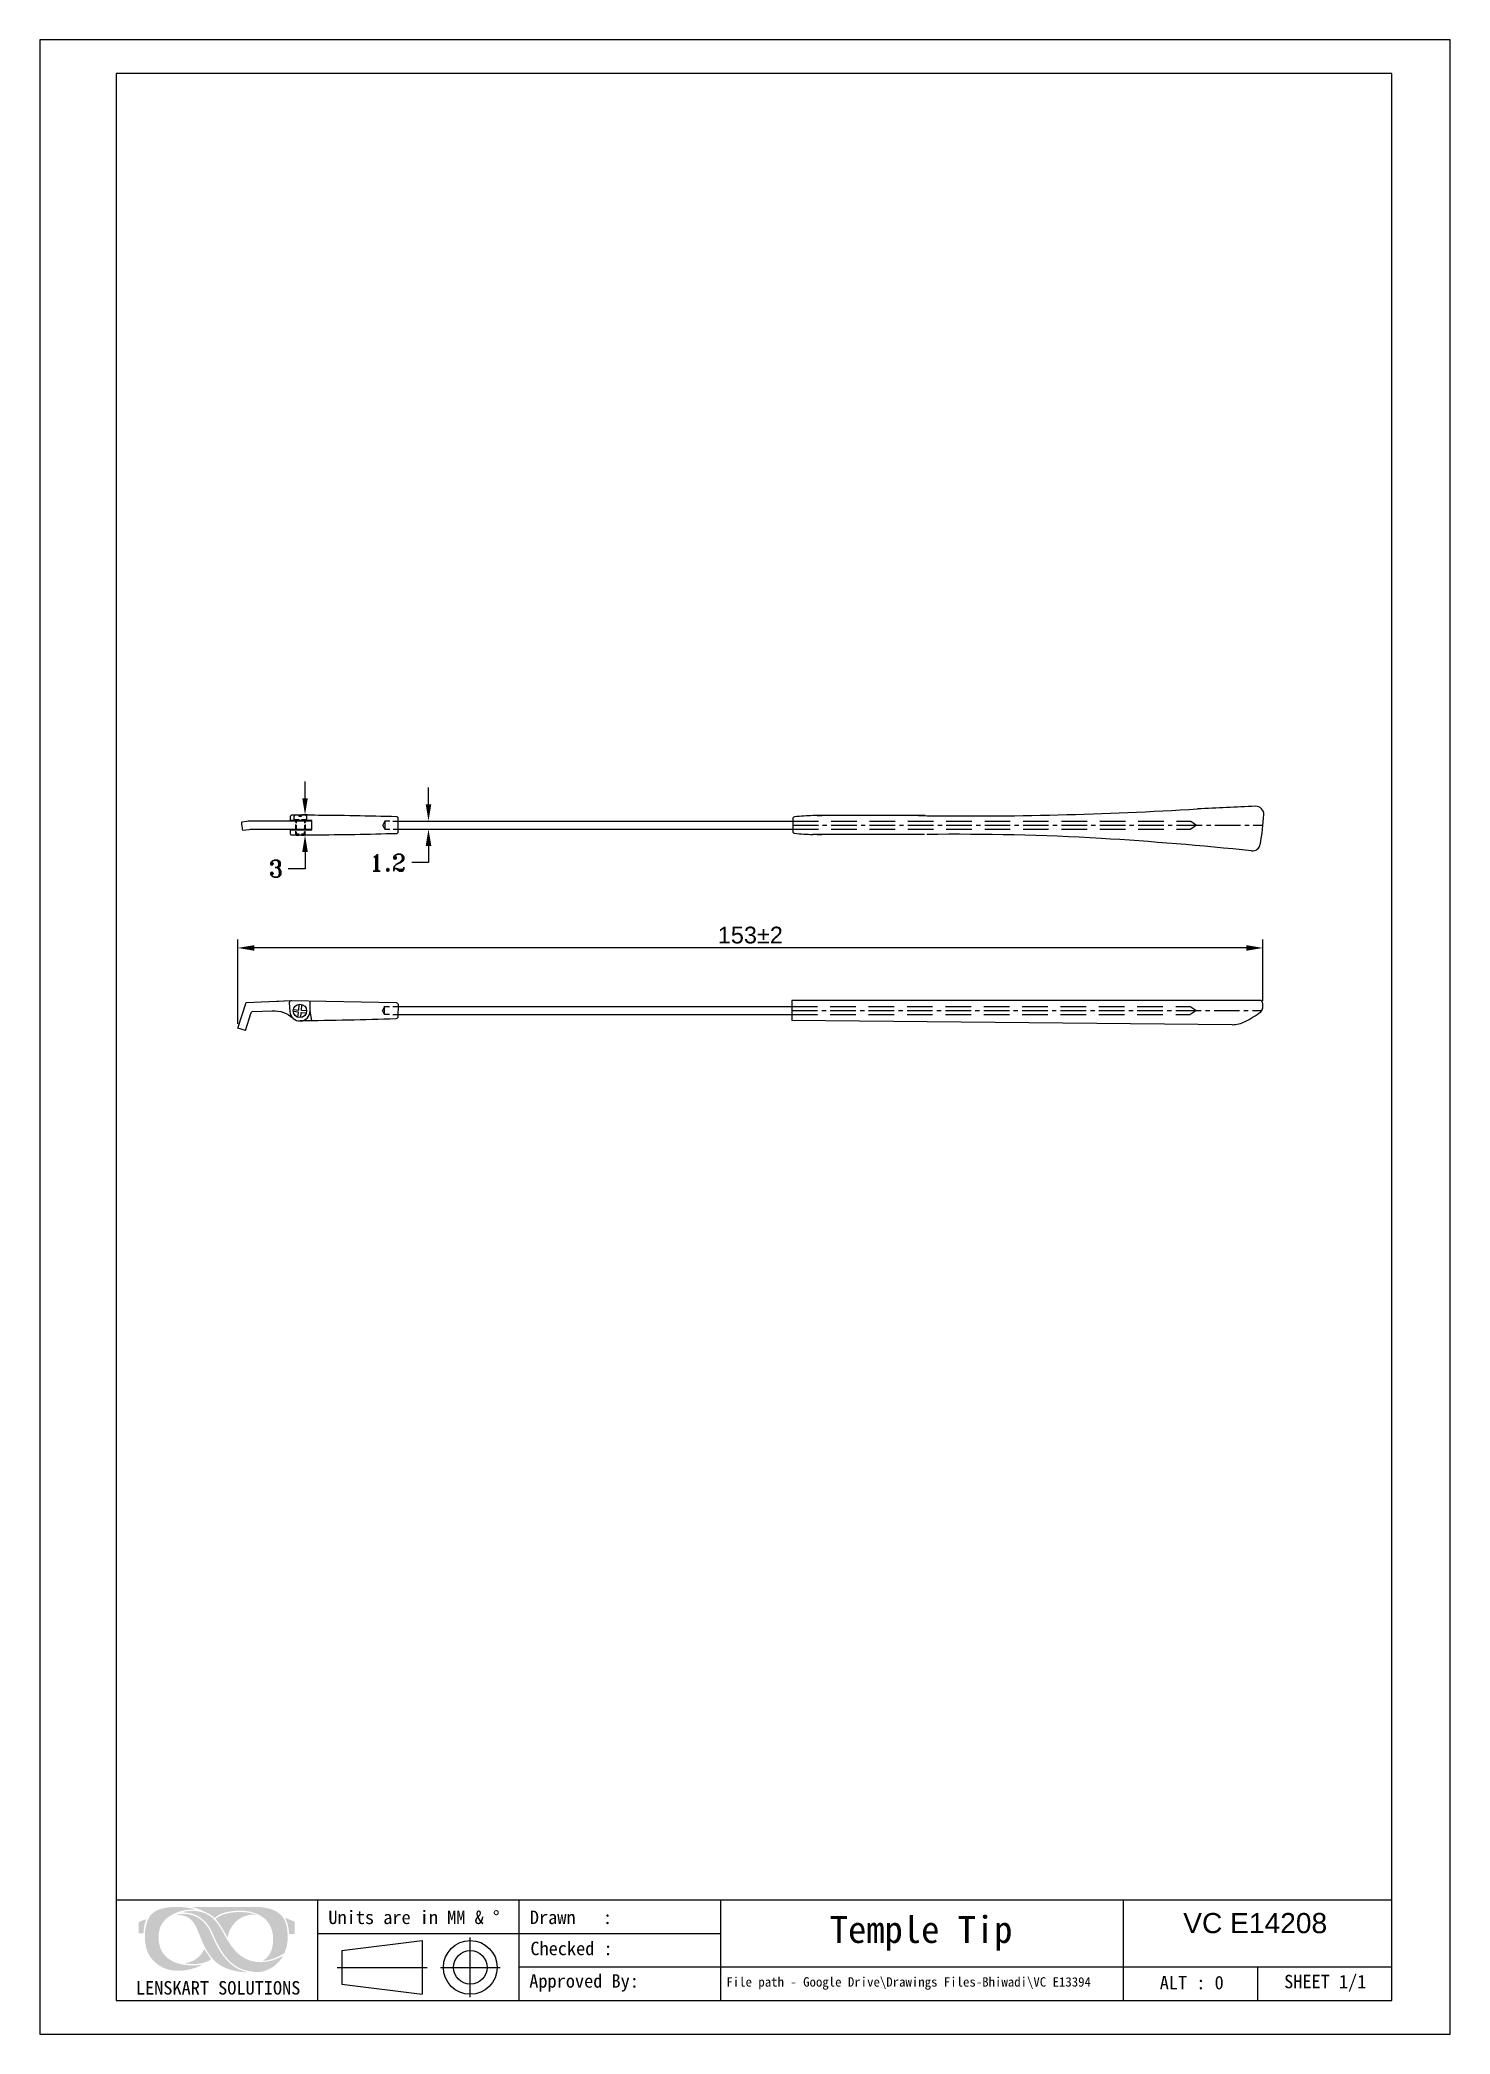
# Model space of a CAD drawing. Header units: inches. Extents: x 25 to 235, y -153 to 144.
import ezdxf

# ---------------------------------------------------------------- set-up
doc = ezdxf.new("R2010")
doc.units = ezdxf.units.IN
doc.header["$MEASUREMENT"] = 0
doc.linetypes.add('CENTER2', pattern=[28.575, 19.05, -3.175, 3.175, -3.175])
doc.linetypes.add('DASHED', pattern=[19.05, 12.7, -6.35])
for name, color, linetype in [('Center Line', 2, 'CENTER2'), ('Dimension', 3, 'Continuous'), ('图框-线条', 7, 'Continuous')]:
    doc.layers.add(name, color=color, linetype=linetype)
doc.layers.add('绘图层', color=7, linetype='Continuous', lineweight=15)
doc.styles.get("Standard").update_dxf_attribs({"font": 'arial.ttf'})
doc.styles.add('宋体', font='SimSun.ttf')
doc.styles.add('样式 1', font='romant.shx')
doc.dimstyles.new('ISO-25$0', dxfattribs={"dimtxt": 2.5, "dimasz": 2.5, "dimexe": 0.5, "dimexo": 1, "dimgap": 1, "dimtad": 0, "dimtih": 1, "dimtoh": 1, "dimdec": 1, "dimzin": 10, "dimdsep": 46, "dimlunit": 6, "dimtxsty": '样式 1', "dimcen": 0, "dimclrd": 256, "dimclre": 256, "dimclrt": 7, "dimazin": 0, "dimtfac": 1, "dimtdec": 1, "dimtofl": 0, "dimtmove": 0, "dimatfit": 0, "dimfxl": 1, "dimtolj": 1, "dimtzin": 10, "dimarcsym": 0})

# ---------------------------------------------------------------- blocks, each defined once
blk = doc.blocks.new('*D5')
at = {"layer": 'Defpoints', "color": 0, "transparency": 16777216}
for p in [(54.35, 9.04), (207.03, 0.51), (54.35, -2.9)]:
    blk.add_point(p, dxfattribs=at)
at = {"layer": 'Dimension', "color": 0, "lineweight": -2, "transparency": 16777216}
for p, q in [((54.35, -2.28), (54.35, 10.29)), ((204.53, 9.04), (56.85, 9.04)), ((207.03, 1.14), (207.03, 10.29))]:
    blk.add_line(p, q, dxfattribs=at)
at = {"layer": 'Dimension', "color": 0, "transparency": 16777216}
for points in [[(56.85, 9.45), (56.85, 8.62), (54.35, 9.04)], [(204.53, 9.45), (204.53, 8.62), (207.03, 9.04)]]:
    blk.add_solid(points, dxfattribs=at)
at = {"layer": 'Dimension', "color": 0, "transparency": 16777216, "insert": (130.69, 10.94), "char_height": 2.5, "attachment_point": 5}
blk.add_mtext('153±2', dxfattribs=at)
blk = doc.blocks.new('*D6')
at = {"lineweight": -2, "transparency": 16777216}
for p, q in [((82.76, 30.44), (82.76, 32.94)), ((82.05, 27.94), (83.26, 27.94)), ((82.05, 26.74), (83.26, 26.74)), ((82.76, 24.24), (82.76, 21.74)), ((82.76, 21.74), (80.26, 21.74))]:
    blk.add_line(p, q, dxfattribs=at)
at = {"transparency": 16777216}
for points in [[(82.35, 30.44), (83.18, 30.44), (82.76, 27.94)], [(82.35, 24.24), (83.18, 24.24), (82.76, 26.74)]]:
    blk.add_solid(points, dxfattribs=at)
at = {"layer": 'Defpoints', "color": 0, "transparency": 16777216}
for p in [(81.05, 27.94), (81.05, 26.74), (82.76, 26.74)]:
    blk.add_point(p, dxfattribs=at)
at = {"color": 7, "transparency": 16777216, "insert": (76.7, 21.74), "char_height": 2.5, "attachment_point": 5, "style": '样式 1'}
blk.add_mtext('\\A1;1.2', dxfattribs=at)
blk = doc.blocks.new('*D7')
at = {"lineweight": -2, "transparency": 16777216}
for p, q in [((64.38, 31.34), (64.38, 33.84)), ((64.78, 28.84), (63.88, 28.84)), ((64.8, 25.84), (63.88, 25.84)), ((64.38, 20.84), (61.88, 20.84)), ((64.38, 23.34), (64.38, 20.84))]:
    blk.add_line(p, q, dxfattribs=at)
at = {"transparency": 16777216}
for points in [[(63.96, 31.34), (64.79, 31.34), (64.38, 28.84)], [(63.96, 23.34), (64.79, 23.34), (64.38, 25.84)]]:
    blk.add_solid(points, dxfattribs=at)
at = {"layer": 'Defpoints', "color": 0, "transparency": 16777216}
for p in [(65.78, 28.84), (64.38, 25.84), (65.8, 25.84)]:
    blk.add_point(p, dxfattribs=at)
at = {"color": 7, "transparency": 16777216, "insert": (60.04, 20.84), "char_height": 2.5, "attachment_point": 5, "style": '样式 1'}
blk.add_mtext('\\A1;3', dxfattribs=at)

msp = doc.modelspace()

# ---------------------------------------------------------------- hatches: boundary and pattern name
at = {"layer": '图框-线条', "lineweight": 0, "ltscale": 0.1}
h = msp.add_hatch(color=252, dxfattribs=at)
edge = h.paths.add_edge_path()
edge.add_spline(control_points=[(39.6, -136.03), (39.6, -136.03), (39.6, -137.74), (39.6, -137.74), (39.6, -137.74), (39.6, -137.74), (40.31, -137.74), (40.31, -137.74), (40.31, -137.74), (40.36, -137.34), (40.37, -136.99), (40.45, -136.59), (40.45, -136.59), (40.52, -136.25), (40.62, -135.9), (40.75, -135.59), (40.75, -135.59), (40.75, -135.59), (39.6, -136.03), (39.6, -136.03)], knot_values=[0, 0, 0, 0, 0.166667, 0.166667, 0.166667, 0.166667, 0.333333, 0.333333, 0.333333, 0.333333, 0.5, 0.5, 0.5, 0.5, 0.666667, 0.666667, 0.666667, 0.666667, 1, 1, 1, 1], degree=3, periodic=0)
edge = h.paths.add_edge_path()
edge.add_spline(control_points=[(62, -137.82), (62, -137.82), (62.81, -137.83), (62.81, -137.83), (62.81, -137.83), (62.81, -137.83), (62.81, -135.97), (62.81, -135.97), (62.81, -135.97), (62.81, -135.97), (61.4, -135.41), (61.4, -135.41), (61.4, -135.41), (61.54, -135.77), (61.7, -136.03), (61.81, -136.48), (61.81, -136.48), (61.92, -136.93), (61.96, -137.33), (62, -137.82)], knot_values=[0, 0, 0, 0, 0.166667, 0.166667, 0.166667, 0.166667, 0.333333, 0.333333, 0.333333, 0.333333, 0.5, 0.5, 0.5, 0.5, 0.666667, 0.666667, 0.666667, 0.666667, 1, 1, 1, 1], degree=3, periodic=0)
edge = h.paths.add_edge_path(flags=17)
edge.add_spline(control_points=[(46.52, -142.16), (46.65, -142.27), (47.47, -142.28), (47.62, -142.29), (47.62, -142.29), (48.49, -142.32), (49.82, -142.1), (50.39, -141.55), (50.39, -141.55), (50.34, -141.47), (50.31, -141.43), (50.25, -141.36), (50.25, -141.36), (50.25, -141.36), (49.38, -140.07), (49.38, -140.07), (49.38, -140.07), (49.17, -140.34), (49.08, -140.83), (48.28, -141.44), (48.28, -141.44), (47.8, -141.81), (47.25, -142.06), (46.52, -142.16)], knot_values=[0, 0, 0, 0, 0.142857, 0.142857, 0.142857, 0.142857, 0.285714, 0.285714, 0.285714, 0.285714, 0.428571, 0.428571, 0.428571, 0.428571, 0.571429, 0.571429, 0.571429, 0.571429, 0.714286, 0.714286, 0.714286, 0.714286, 1, 1, 1, 1], degree=3, periodic=0)
edge = h.paths.add_edge_path(flags=17)
edge.add_spline(control_points=[(51.07, -135.59), (51.11, -135.67), (51.13, -135.66), (51.19, -135.73), (51.19, -135.73), (51.84, -136.47), (52.77, -138.26), (52.89, -138.39), (52.89, -138.39), (52.95, -136.89), (54.2, -135.58), (55.43, -135.15), (55.43, -135.15), (56.08, -134.92), (56.43, -134.92), (57.15, -134.98), (57.15, -134.98), (56.92, -134.79), (55.91, -134.62), (55.65, -134.6), (55.65, -134.6), (54.44, -134.46), (52.69, -134.57), (51.61, -135.18), (51.61, -135.18), (51.44, -135.27), (51.13, -135.47), (51.07, -135.59)], knot_values=[0, 0, 0, 0, 0.125, 0.125, 0.125, 0.125, 0.25, 0.25, 0.25, 0.25, 0.375, 0.375, 0.375, 0.375, 0.5, 0.5, 0.5, 0.5, 0.625, 0.625, 0.625, 0.625, 0.75, 0.75, 0.75, 0.75, 1, 1, 1, 1], degree=3, periodic=0)
edge = h.paths.add_edge_path()
edge.add_spline(control_points=[(50.48, -137.94), (50.08, -137.02), (49.95, -136.77), (49.31, -136.08), (49.31, -136.08), (48.44, -135.14), (47.09, -134.67), (45.77, -134.85), (45.77, -134.85), (45.68, -134.86), (45.6, -134.87), (45.52, -134.88), (45.52, -134.88), (45.52, -134.88), (45.28, -134.96), (45.28, -134.96), (45.28, -134.96), (46.05, -134.99), (46.65, -135.11), (47.16, -135.49), (47.16, -135.49), (47.66, -135.87), (47.86, -136.18), (48.18, -136.84), (48.18, -136.84), (48.71, -137.92), (49.07, -139.13), (49.66, -140.13), (49.66, -140.13), (50.29, -141.2), (50.9, -141.98), (51.97, -142.6), (51.97, -142.6), (52.82, -143.1), (54.61, -143.57), (55.8, -143.52), (55.8, -143.52), (55.67, -143.46), (55.48, -143.43), (55.33, -143.38), (55.33, -143.38), (53.12, -142.71), (51.84, -140.83), (50.86, -138.77), (50.86, -138.77), (50.73, -138.5), (50.61, -138.22), (50.48, -137.94)], knot_values=[0, 0, 0, 0, 0.076923, 0.076923, 0.076923, 0.076923, 0.153846, 0.153846, 0.153846, 0.153846, 0.230769, 0.230769, 0.230769, 0.230769, 0.307692, 0.307692, 0.307692, 0.307692, 0.384615, 0.384615, 0.384615, 0.384615, 0.461538, 0.461538, 0.461538, 0.461538, 0.538462, 0.538462, 0.538462, 0.538462, 0.615385, 0.615385, 0.615385, 0.615385, 0.692308, 0.692308, 0.692308, 0.692308, 0.769231, 0.769231, 0.769231, 0.769231, 0.846154, 0.846154, 0.846154, 0.846154, 1, 1, 1, 1], degree=3, periodic=0)
edge = h.paths.add_edge_path()
edge.add_spline(control_points=[(61.11, -141.09), (61.07, -141.09), (60.25, -141.48), (60.09, -141.54), (60.09, -141.54), (59.74, -141.68), (59.32, -141.81), (58.93, -141.88), (58.93, -141.88), (57.95, -142.07), (57.24, -142.07), (56.31, -141.8), (56.31, -141.8), (54.72, -141.34), (53.8, -140.22), (53.05, -139.07), (53.05, -139.07), (51.73, -137.01), (51.19, -135.02), (48.64, -134.48), (48.64, -134.48), (48.21, -134.39), (47.7, -134.35), (47.25, -134.39), (47.25, -134.39), (46.94, -134.41), (46.22, -134.48), (46, -134.61), (46, -134.61), (47.13, -134.59), (48.01, -134.81), (48.8, -135.38), (48.8, -135.38), (50.46, -136.56), (50.51, -137.8), (51.37, -139.35), (51.37, -139.35), (51.79, -140.09), (52.09, -140.66), (52.66, -141.33), (52.66, -141.33), (53.84, -142.72), (55.11, -143.34), (57.05, -143.48), (57.05, -143.48), (57.99, -143.55), (58.93, -143.14), (59.55, -142.75), (59.55, -142.75), (59.98, -142.48), (60.31, -142.14), (60.63, -141.77), (60.63, -141.77), (60.8, -141.58), (60.98, -141.29), (61.11, -141.09)], knot_values=[0, 0, 0, 0, 0.066667, 0.066667, 0.066667, 0.066667, 0.133333, 0.133333, 0.133333, 0.133333, 0.2, 0.2, 0.2, 0.2, 0.266667, 0.266667, 0.266667, 0.266667, 0.333333, 0.333333, 0.333333, 0.333333, 0.4, 0.4, 0.4, 0.4, 0.466667, 0.466667, 0.466667, 0.466667, 0.533333, 0.533333, 0.533333, 0.533333, 0.6, 0.6, 0.6, 0.6, 0.666667, 0.666667, 0.666667, 0.666667, 0.733333, 0.733333, 0.733333, 0.733333, 0.8, 0.8, 0.8, 0.8, 0.866667, 0.866667, 0.866667, 0.866667, 1, 1, 1, 1], degree=3, periodic=0)
edge = h.paths.add_edge_path()
edge.add_spline(control_points=[(50.91, -135.43), (51.47, -134.99), (51.64, -134.85), (52.46, -134.62), (52.46, -134.62), (54.33, -134.1), (56.74, -134.24), (58.2, -135.39), (58.2, -135.39), (59.01, -136.02), (59.66, -137.12), (59.63, -138.67), (59.63, -138.67), (59.6, -139.81), (59.32, -140.92), (58.41, -141.58), (58.41, -141.58), (58.35, -141.62), (58.1, -141.78), (58.05, -141.8), (58.05, -141.8), (58.94, -141.85), (60.33, -141.25), (61.06, -140.83), (61.06, -140.83), (61.34, -140.67), (61.31, -140.7), (61.43, -140.38), (61.43, -140.38), (61.9, -139.12), (61.91, -137.37), (61.49, -136.14), (61.49, -136.14), (61.29, -135.58), (61.08, -135.28), (60.71, -134.91), (60.71, -134.91), (59.95, -134.15), (58.44, -133.8), (57.35, -133.8), (57.35, -133.8), (54.12, -133.8), (50.81, -133.76), (47.61, -133.8), (47.61, -133.8), (47.84, -133.9), (48.26, -134), (48.53, -134.1), (48.53, -134.1), (48.8, -134.19), (49.98, -134.75), (50.21, -134.89), (50.21, -134.89), (50.53, -135.08), (50.85, -135.39), (50.91, -135.43)], knot_values=[0, 0, 0, 0, 0.066667, 0.066667, 0.066667, 0.066667, 0.133333, 0.133333, 0.133333, 0.133333, 0.2, 0.2, 0.2, 0.2, 0.266667, 0.266667, 0.266667, 0.266667, 0.333333, 0.333333, 0.333333, 0.333333, 0.4, 0.4, 0.4, 0.4, 0.466667, 0.466667, 0.466667, 0.466667, 0.533333, 0.533333, 0.533333, 0.533333, 0.6, 0.6, 0.6, 0.6, 0.666667, 0.666667, 0.666667, 0.666667, 0.733333, 0.733333, 0.733333, 0.733333, 0.8, 0.8, 0.8, 0.8, 0.866667, 0.866667, 0.866667, 0.866667, 1, 1, 1, 1], degree=3, periodic=0)
edge = h.paths.add_edge_path()
edge.add_spline(control_points=[(49.13, -142.38), (48.99, -142.37), (48.73, -142.43), (48.57, -142.45), (48.57, -142.45), (46, -142.69), (42.96, -142.01), (42.59, -138.87), (42.59, -138.87), (42.42, -137.4), (42.88, -136.07), (44.05, -135.27), (44.05, -135.27), (45.23, -134.46), (46.4, -134.14), (48.13, -134.19), (48.13, -134.19), (48.13, -134.19), (47.44, -134), (47.44, -134), (47.44, -134), (45.91, -133.67), (43.62, -133.66), (42.27, -134.33), (42.27, -134.33), (41.51, -134.71), (41.08, -135.28), (40.79, -136.23), (40.79, -136.23), (40.29, -137.85), (40.44, -140.35), (41.65, -141.63), (41.65, -141.63), (41.81, -141.79), (41.88, -141.91), (42.07, -142.05), (42.07, -142.05), (42.26, -142.21), (42.3, -142.26), (42.54, -142.43), (42.54, -142.43), (44.12, -143.54), (46.17, -143.48), (47.97, -142.88), (47.97, -142.88), (48.18, -142.81), (48.39, -142.72), (48.58, -142.64), (48.58, -142.64), (48.7, -142.59), (49.06, -142.4), (49.13, -142.38)], knot_values=[0, 0, 0, 0, 0.071429, 0.071429, 0.071429, 0.071429, 0.142857, 0.142857, 0.142857, 0.142857, 0.214286, 0.214286, 0.214286, 0.214286, 0.285714, 0.285714, 0.285714, 0.285714, 0.357143, 0.357143, 0.357143, 0.357143, 0.428571, 0.428571, 0.428571, 0.428571, 0.5, 0.5, 0.5, 0.5, 0.571429, 0.571429, 0.571429, 0.571429, 0.642857, 0.642857, 0.642857, 0.642857, 0.714286, 0.714286, 0.714286, 0.714286, 0.785714, 0.785714, 0.785714, 0.785714, 0.857143, 0.857143, 0.857143, 0.857143, 1, 1, 1, 1], degree=3, periodic=0)

# ---------------------------------------------------------------- linework, layer by layer
for p, q in [((226.24, 139.27), (36.24, 139.27)), ((36.24, 139.27), (36.24, -147.73)), ((226.24, -147.73), (226.24, 139.27)), ((76.25, 27.94), (75.95, 27.34)), ((76.25, 26.74), (75.95, 27.34)), ((137.01, 28.27), (137.01, 26.41)), ((156.7, 28.74), (140.01, 28.74)), ((156.64, 25.94), (140.01, 25.94)), ((65.13, -0.34), (65.16, 1.14)), ((76.23, 0.33), (75.93, -0.27)), ((203.33, 1.23), (136.88, 1.23)), ((136.88, 1.23), (136.88, -1.77)), ((206.52, 1.23), (171.97, 1.23)), ((55.49, -3.28), (56.37, -0.59)), ((76.23, -0.87), (75.93, -0.27)), ((202.46, -2.39), (136.88, -1.77)), ((36.24, -132.73), (226.24, -132.73)), ((66.24, -132.73), (66.24, -147.73)), ((96.24, -132.73), (96.24, -147.73)), ((126.24, -132.73), (126.24, -147.73)), ((186.24, -147.73), (186.24, -132.73)), ((66.24, -137.73), (126.24, -137.73)), ((69.84, -140.29), (81.84, -138.79)), ((81.84, -138.79), (81.84, -146.79)), ((88.99, -147.23), (88.99, -138.34)), ((69.84, -140.29), (69.84, -145.29)), ((69.18, -142.79), (82.57, -142.79)), ((69.84, -145.29), (81.84, -146.79)), ((84.54, -142.79), (93.43, -142.79)), ((96.24, -142.73), (226.24, -142.73)), ((206.24, -147.73), (206.24, -142.73)), ((36.24, -147.73), (226.24, -147.73))]:
    msp.add_line(p, q)
at = {"color": 1, "linetype": 'DASHED', "ltscale": 0.3}
for p, q in [((137.01, 27.94), (196.28, 27.94)), ((137.01, 26.74), (196.28, 26.74)), ((136.88, 0.33), (196.15, 0.33)), ((136.88, -0.87), (196.15, -0.87))]:
    msp.add_line(p, q, dxfattribs=at)
msp.add_lwpolyline([(24.89, -152.73), (234.89, -152.73), (234.89, 144.27), (24.89, 144.27)], close=True)
for points in [[(65.4, 27.93), (56.54, 27.93, 0.033377), (55.7, 27.87), (54.97, 27.77), (54.94, 27.72), (54.91, 27.61), (54.92, 27.46), (55.01, 26.86), (55.04, 26.72), (55.09, 26.61), (55.14, 26.58), (55.99, 26.7, -0.036389), (56.41, 26.73), (65.4, 26.73)], [(65.6, 28.84, -0.005565), (78.01, 28.62, -0.413158), (78.21, 28.42), (78.21, 26.25, -0.419496), (78.01, 26.05, -0.005565), (65.6, 25.83), (62.4, 25.83, -0.420021), (62.19, 26.04), (62.19, 26.63), (65.4, 26.63), (65.4, 28.04), (62.19, 28.04), (62.19, 28.64, -0.413156), (62.4, 28.84), (65.78, 28.84)], [(62.11, 1.1, 0.207962), (62.02, 0.87), (62.12, -0.45, 0.405313), (63.69, -1.84, 0.414372), (65.13, -0.27)], [(62.33, 1.19), (77.94, 0.9, -0.413084), (78.24, 0.6), (78.2, -1.22, -0.394474), (77.92, -1.52, -0.005752), (63.64, -1.84)], [(56.37, -0.59, -0.300696), (56.55, -0.45), (59.49, -0.33, -0.209598), (62.59, -1.44)]]:
    msp.add_lwpolyline(points, format="xyb")
for points in [[(63.52, 28.14), (62.77, 28.14), (62.77, 28.64), (62.78, 28.68), (62.79, 28.72), (62.8, 28.75), (62.83, 28.78), (62.86, 28.81), (62.9, 28.83), (62.93, 28.84), (62.97, 28.84), (63.47, 28.84), (63.47, 28.64), (63.87, 28.64), (63.87, 28.84), (64.38, 28.84), (64.42, 28.84), (64.45, 28.83), (64.49, 28.81), (64.52, 28.78), (64.54, 28.75), (64.56, 28.72), (64.57, 28.68), (64.58, 28.64), (64.58, 28.14), (63.83, 28.14)], [(62.97, 28.14), (62.97, 27.72)], [(63.52, 27.94), (62.97, 27.94)], [(62.97, 27.4), (62.97, 26.77)], [(63.07, 28.14), (63.07, 27.62)], [(63.07, 27.31), (63.07, 26.67)], [(64.38, 27.94), (63.83, 27.94)], [(64.28, 28.14), (64.28, 27.62)], [(64.28, 27.31), (64.28, 26.67)], [(64.38, 28.14), (64.38, 27.72)], [(64.38, 27.4), (64.38, 26.77)], [(65.51, 28.84), (65.5, 28.84)], [(76.99, 27.94), (76.25, 27.94), (76.25, 26.74), (77, 26.74)], [(77.47, 27.94), (78.22, 27.94)], [(77.48, 26.74), (78.23, 26.74)], [(78.21, 27.94), (103.65, 27.94)], [(78.21, 26.74), (103.65, 26.74)], [(103.65, 27.94), (137.01, 27.94)], [(103.65, 26.74), (137.01, 26.74)], [(105.43, 27.94), (105.63, 27.94)], [(105.43, 26.74), (105.63, 26.74)], [(140.64, 28.74), (141.36, 28.74)], [(62.97, 26.45), (62.97, 26.04), (63.52, 26.04)], [(63.07, 26.35), (63.07, 25.83), (63.52, 25.83)], [(63.83, 26.04), (64.38, 26.04), (64.38, 26.45)], [(63.83, 25.83), (64.28, 25.83), (64.28, 26.35)], [(64.38, 26.04), (64.28, 25.83)], [(65.51, 25.83), (65.5, 25.83)], [(140.64, 25.94), (141.36, 25.94)], [(55.49, -3.28), (54.35, -2.9), (55.59, 0.91), (62.34, 1.19)], [(59.62, 1.08), (61.31, 1.16)], [(62.66, -0.15), (63.44, -0.23), (63.51, 0.55)], [(64.61, -0.34), (63.83, -0.26), (63.91, 0.51)], [(76.97, -0.87), (76.23, -0.87), (76.23, 0.33), (76.98, 0.33)], [(77.46, 0.33), (78.21, 0.33)], [(78.19, 0.33), (105.78, 0.33)], [(105.78, 0.33), (136.88, 0.33)], [(63.33, -1.3), (63.4, -0.52), (62.63, -0.45)], [(63.73, -1.34), (63.8, -0.56), (64.58, -0.63)], [(65.39, -1.81), (65.13, -0.27)], [(77.45, -0.87), (78.2, -0.87)], [(78.19, -0.87), (105.78, -0.87)], [(105.78, -0.87), (136.88, -0.87)]]:
    msp.add_lwpolyline(points)
for points in [[(196.28, 27.94), (197.14, 27.34), (196.28, 26.74)], [(196.15, -0.87), (197.01, -0.27), (196.15, 0.33)]]:
    msp.add_lwpolyline(points, dxfattribs=at)
for centre, radius in [((63.62, -0.34), 1), ((88.99, -142.79), 4), ((88.99, -142.79), 2.5)]:
    msp.add_circle(centre, radius)
for centre, radius, start, end in [((162.99, 584.89), 556.2, 269.2513, 273.5367), ((631.08, -9570.62), 9610.17, 92.535703, 92.58706), ((205.96, 28.94), 1.2, 355.9514, 92.5084), ((137.31, 28.27), 0.298, 94.8349, 180.618), ((141.55, -16.99), 45.76, 91.9245, 95.3529), ((163.57, 31.86), 43.69, 350.2943, 356.1681), ((137.31, 26.41), 0.297, 179.8898, 265.3092), ((141.23, 66.61), 40.69, 264.4335, 268.2892), ((161.04, -368.76), 394.72, 86.8228, 90.5876), ((149.54, -514.97), 541.35, 84.084, 86.4651), ((205.44, 24.7), 1.21, 264.7841, 350.1493), ((206.51, 0.72), 0.508, 5.4141, 88.5929), ((206, 0.26), 1.01, 314.3014, 352.5169), ((203.95, 0.51), 3.08, 352.8553, 4.7714), ((202.5, 1.61), 4, 269.4555, 297.706), ((195.93, 14.11), 18.12, 297.706, 306.4868)]:
    msp.add_arc(centre, radius, start, end)
msp.add_open_spline([(62.11, 1.1), (62.16, 1.16), (62.25, 1.19), (62.33, 1.19)], degree=3)
at = {"layer": 'Center Line', "ltscale": 0.2}
for p, q in [((137.01, 27.34), (207.02, 27.34)), ((136.88, -0.27), (206.89, -0.27))]:
    msp.add_line(p, q, dxfattribs=at)

# ---------------------------------------------------------------- texts
at = {"insert": (205.87, -136.21), "char_height": 3, "width": 34.3483, "attachment_point": 5}
msp.add_mtext('VC E14208', dxfattribs=at)
at = {"layer": '绘图层', "color": 7, "linetype": 'ByBlock', "lineweight": 9, "attachment_point": 5, "style": '宋体'}
for s, insert, char_height, width in [('\\pxql;{\\fNSimSun|b0|i0|c0|p49;Units are in MM & %%D}', (83.13, -135.35), 2, 30.5443), ('\\pxql;{\\fNSimSun|b0|i0|c0|p49;Drawn   : }', (113.13, -135.35), 2, 30.5443), ('{\\fNSimSun|b0|i0|c0|p49;Temple Tip}', (156.12, -137.72), 4, 58.2869), ('\\pxql;{\\fNSimSun|b0|i0|c0|p49;Checked : }', (109.39, -139.99), 2, 22.9015), ('{\\fSimSun|b0|i0|c134|p2;LENSKART SOLUTIONS}', (51.44, -145.85), 2, 58.9745), ('\\pxql;{\\fNSimSun|b0|i0|c0|p49;Approved By:}', (109.22, -145.1), 2, 22.9015), ('\\pxql;{\\fNSimSun|b0|i0|c0|p49;File path - Google Drive\\\\Drawings Files-Bhiwadi\\\\VC E13394}', (172.07, -145.18), 1.4, 89.89), ('{\\fNSimSun|b0|i0|c0|p49;ALT : 0}', (196.42, -145.07), 2, 17.2791), ('{\\fNSimSun|b0|i0|c0|p49;SHEET 1/1}', (216.3, -145.14), 2, 17.2791)]:
    msp.add_mtext(s, dxfattribs=dict(at, insert=insert, char_height=char_height, width=width))

# ---------------------------------------------------------------- dimensions: what is measured, and where the dimension line sits
for base, p1, p2, picture, middle in [((64.38, 25.84), (65.78, 28.84), (65.8, 25.84), '*D7', (60.04, 20.84)), ((82.76, 26.74), (81.05, 27.94), (81.05, 26.74), '*D6', (76.7, 21.74))]:
    dim = msp.add_linear_dim(base=base, p1=p1, p2=p2, angle=90, dimstyle='ISO-25$0')
    dim.commit()
    dim.dimension.update_dxf_attribs({"geometry": picture, "text_midpoint": middle})
at = {"layer": 'Dimension'}
dim = msp.add_linear_dim(base=(54.35, 9.04), p1=(207.03, 0.51), p2=(54.35, -2.9), dimstyle='ISO-25$0', override={"dimexe": 1.25, "dimexo": 0.625, "dimgap": 0.625, "dimtad": 1, "dimtih": 0, "dimtoh": 0, "dimdec": 0, "dimzin": 8, "dimlunit": 2, "dimtxsty": 'Standard', "dimcen": 2.5, "dimclrd": 0, "dimclre": 0, "dimclrt": 0, "dimadec": 0, "dimtol": 1, "dimtp": 2, "dimtm": 2, "dimtdec": 2, "dimtofl": 1, "dimatfit": 3, "dimtolj": 0, "dimtzin": 8}, dxfattribs=at)
dim.commit()
dim.dimension.update_dxf_attribs({"geometry": '*D5', "text_midpoint": (130.69, 9.04), "dimtype": 160})

doc.saveas('drawing.dxf')
